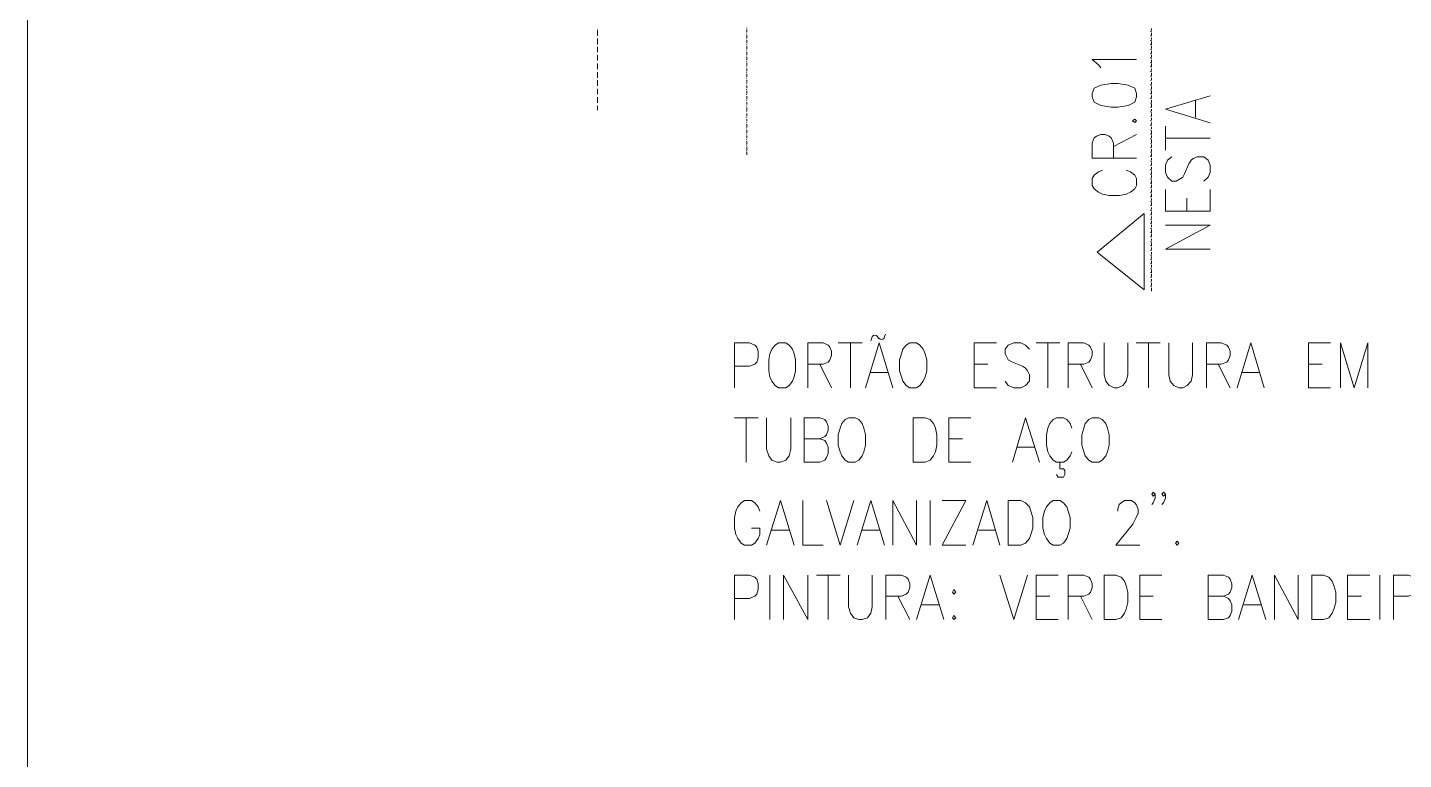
# Model space of a CAD drawing. Header units: millimetres. Extents: x 2928 to 3112, y 1220 to 1280.
# Drawn here: x 3049.21 to 3055.36, y 1259.77 to 1263.05 of the extents above; entities that cross this region are included whole.
import ezdxf

# ---------------------------------------------------------------- set-up
doc = ezdxf.new("R2010")
doc.units = ezdxf.units.MM

msp = doc.modelspace()

# ---------------------------------------------------------------- linework, layer by layer
at = {"color": 7, "linetype": 'Continuous', "lineweight": 20, "true_color": 0x000007}
for points in [[(3050.32489, 1258.80136), (3049.20514, 1258.80136), (3049.20514, 1278.52352), (3074.72122, 1278.52352), (3074.72122, 1258.80136), (3060.82607, 1258.80136)], [(3054.23327, 1263.03061), (3054.22996, 1263.03392), (3054.22996, 1263.03392)], [(3054.23327, 1263.01077), (3054.22996, 1263.01407), (3054.22996, 1263.01407)], [(3054.23327, 1263.0455), (3054.23327, 1263.03558), (3054.23327, 1263.03558)], [(3054.23327, 1263.02565), (3054.23327, 1263.01573), (3054.23327, 1263.01573)], [(3054.23327, 1263.00415), (3054.23327, 1262.99588), (3054.23327, 1262.99588)], [(3054.23327, 1262.98926), (3054.22996, 1262.99257), (3054.22996, 1262.99257)], [(3054.23327, 1262.97107), (3054.22996, 1262.97438), (3054.22996, 1262.97438)], [(3054.23327, 1262.94957), (3054.22996, 1262.95288), (3054.22996, 1262.95288)], [(3054.23327, 1262.98596), (3054.23327, 1262.97438), (3054.23327, 1262.97438)], [(3054.23327, 1262.96611), (3054.23327, 1262.95618), (3054.23327, 1262.95618)], [(3054.23327, 1262.94461), (3054.23327, 1262.93468), (3054.23327, 1262.93468)], [(3054.00667, 1262.86852), (3053.99675, 1262.88341), (3053.96863, 1262.90656), (3054.16711, 1262.90656)], [(3054.23327, 1262.92972), (3054.22996, 1262.93303), (3054.22996, 1262.93303)], [(3054.23327, 1262.91153), (3054.22996, 1262.91483), (3054.22996, 1262.91483)], [(3054.23327, 1262.89002), (3054.22996, 1262.89333), (3054.22996, 1262.89333)], [(3054.23327, 1262.87183), (3054.22996, 1262.87514), (3054.22996, 1262.87514)], [(3054.23327, 1262.92641), (3054.23327, 1262.91649), (3054.23327, 1262.91649)], [(3054.23327, 1262.90491), (3054.23327, 1262.89499), (3054.23327, 1262.89499)], [(3054.23327, 1262.88672), (3054.23327, 1262.87514), (3054.23327, 1262.87514)], [(3054.23327, 1262.85033), (3054.22996, 1262.85364), (3054.22996, 1262.85364)], [(3054.23327, 1262.83048), (3054.22996, 1262.83379), (3054.22996, 1262.83379)], [(3054.23327, 1262.81063), (3054.22996, 1262.81229), (3054.22996, 1262.81229)], [(3054.23327, 1262.86521), (3054.23327, 1262.85694), (3054.23327, 1262.85694)], [(3054.23327, 1262.84537), (3054.23327, 1262.83544), (3054.23327, 1262.83544)], [(3054.23327, 1262.82386), (3054.23327, 1262.81559), (3054.23327, 1262.81559)], [(3054.23327, 1262.79078), (3054.22996, 1262.79409), (3054.22996, 1262.79409)], [(3054.23327, 1262.76928), (3054.22996, 1262.77259), (3054.22996, 1262.77259)], [(3054.23327, 1262.75109), (3054.22996, 1262.7544), (3054.22996, 1262.7544)], [(3054.23327, 1262.80567), (3054.23327, 1262.79575), (3054.23327, 1262.79575)], [(3054.23327, 1262.78582), (3054.23327, 1262.7759), (3054.23327, 1262.7759)], [(3054.23327, 1262.76598), (3054.23327, 1262.7544), (3054.23327, 1262.7544)], [(3054.23327, 1262.73124), (3054.22996, 1262.73455), (3054.22996, 1262.73455)], [(3054.23327, 1262.70974), (3054.22996, 1262.71305), (3054.22996, 1262.71305)], [(3054.23327, 1262.69155), (3054.22996, 1262.69485), (3054.22996, 1262.69485)], [(3054.23327, 1262.74613), (3054.23327, 1262.7362), (3054.23327, 1262.7362)], [(3054.23327, 1262.72463), (3054.23327, 1262.7147), (3054.23327, 1262.7147)], [(3054.23327, 1262.70643), (3054.23327, 1262.69485), (3054.23327, 1262.69485)], [(3054.49625, 1262.62373), (3054.29612, 1262.68493), (3054.49625, 1262.74447)], [(3054.43009, 1262.64689), (3054.43009, 1262.72297), (3054.43009, 1262.72297)], [(3054.23327, 1262.67004), (3054.22996, 1262.67335), (3054.22996, 1262.67335)], [(3054.23327, 1262.65185), (3054.22996, 1262.6535), (3054.22996, 1262.6535)], [(3054.23327, 1262.63035), (3054.22996, 1262.63366), (3054.22996, 1262.63366)], [(3054.23327, 1262.68493), (3054.23327, 1262.67666), (3054.23327, 1262.67666)], [(3054.23327, 1262.66508), (3054.23327, 1262.65516), (3054.23327, 1262.65516)], [(3054.23327, 1262.64523), (3054.23327, 1262.63696), (3054.23327, 1262.63696)], [(3054.23327, 1262.62539), (3054.23327, 1262.61546), (3054.23327, 1262.61546)], [(3054.16711, 1262.46495), (3053.96863, 1262.46495), (3053.96863, 1262.53276), (3053.9769, 1262.55592), (3053.98848, 1262.56419), (3054.00667, 1262.5708), (3054.02652, 1262.5708), (3054.04471, 1262.56419), (3054.05298, 1262.55592), (3054.06456, 1262.53276), (3054.06456, 1262.46495)], [(3054.06456, 1262.51788), (3054.16711, 1262.5708), (3054.16711, 1262.5708)], [(3054.23327, 1262.6105), (3054.22996, 1262.61381), (3054.22996, 1262.61381)], [(3054.23327, 1262.589), (3054.22996, 1262.59231), (3054.22996, 1262.59231)], [(3054.23327, 1262.5708), (3054.22996, 1262.57411), (3054.22996, 1262.57411)], [(3054.23327, 1262.60388), (3054.23327, 1262.59561), (3054.23327, 1262.59561)], [(3054.23327, 1262.58569), (3054.23327, 1262.57411), (3054.23327, 1262.57411)], [(3054.23327, 1262.56584), (3054.23327, 1262.55592), (3054.23327, 1262.55592)], [(3054.29612, 1262.50134), (3054.29612, 1262.60885), (3054.29612, 1262.60885)], [(3054.23327, 1262.5493), (3054.22996, 1262.55261), (3054.22996, 1262.55261)], [(3054.23327, 1262.53111), (3054.22996, 1262.53276), (3054.22996, 1262.53276)], [(3054.23327, 1262.51126), (3054.22996, 1262.51457), (3054.22996, 1262.51457)], [(3054.23327, 1262.54599), (3054.23327, 1262.53442), (3054.23327, 1262.53442)], [(3054.23327, 1262.52615), (3054.23327, 1262.51622), (3054.23327, 1262.51622)], [(3054.23327, 1262.50464), (3054.23327, 1262.49472), (3054.23327, 1262.49472)], [(3054.29612, 1262.55426), (3054.49625, 1262.55426), (3054.49625, 1262.55426)], [(3054.23327, 1262.48976), (3054.22996, 1262.49307), (3054.22996, 1262.49307)], [(3054.23327, 1262.47157), (3054.22996, 1262.47487), (3054.22996, 1262.47487)], [(3054.23327, 1262.45006), (3054.22996, 1262.45337), (3054.22996, 1262.45337)], [(3054.23327, 1262.48645), (3054.23327, 1262.47487), (3054.23327, 1262.47487)], [(3054.23327, 1262.46495), (3054.23327, 1262.45668), (3054.23327, 1262.45668)], [(3054.23327, 1262.4451), (3054.23327, 1262.43518), (3054.23327, 1262.43518)], [(3054.32424, 1262.47157), (3054.30604, 1262.45668), (3054.29612, 1262.43352), (3054.29612, 1262.40044), (3054.30604, 1262.3806), (3054.32424, 1262.3624), (3054.34409, 1262.3624), (3054.36228, 1262.37233), (3054.37386, 1262.3806), (3054.38213, 1262.39548), (3054.40032, 1262.44014), (3054.4119, 1262.45668), (3054.42017, 1262.4633), (3054.43836, 1262.47157), (3054.46813, 1262.47157), (3054.48798, 1262.45668), (3054.49625, 1262.43352), (3054.49625, 1262.40044), (3054.48798, 1262.3806), (3054.46813, 1262.3624)], [(3054.01494, 1262.41202), (3053.99675, 1262.40375), (3053.9769, 1262.38887), (3053.96863, 1262.37398), (3053.96863, 1262.34255), (3053.9769, 1262.32767), (3053.99675, 1262.31278), (3054.01494, 1262.30451), (3054.04471, 1262.2979), (3054.09103, 1262.2979), (3054.1208, 1262.30451), (3054.14065, 1262.31278), (3054.15884, 1262.32767), (3054.16711, 1262.34255), (3054.16711, 1262.37398), (3054.15884, 1262.38887), (3054.14065, 1262.40375), (3054.1208, 1262.41202)], [(3054.23327, 1262.43022), (3054.22996, 1262.43352), (3054.22996, 1262.43352)], [(3054.23327, 1262.41037), (3054.22996, 1262.41368), (3054.22996, 1262.41368)], [(3054.23327, 1262.39052), (3054.22996, 1262.39383), (3054.22996, 1262.39383)], [(3054.23327, 1262.42525), (3054.23327, 1262.41533), (3054.23327, 1262.41533)], [(3054.23327, 1262.40541), (3054.23327, 1262.39548), (3054.23327, 1262.39548)], [(3054.23327, 1262.38721), (3054.23327, 1262.37563), (3054.23327, 1262.37563)], [(3054.23327, 1262.36902), (3054.22996, 1262.37233), (3054.22996, 1262.37233)], [(3054.23327, 1262.35082), (3054.22996, 1262.35413), (3054.22996, 1262.35413)], [(3054.23327, 1262.33098), (3054.22996, 1262.33428), (3054.22996, 1262.33428)], [(3054.23327, 1262.36571), (3054.23327, 1262.35413), (3054.23327, 1262.35413)], [(3054.23327, 1262.34586), (3054.23327, 1262.33594), (3054.23327, 1262.33594)], [(3054.23327, 1262.32436), (3054.23327, 1262.31444), (3054.23327, 1262.31444)], [(3054.49625, 1262.22843), (3054.29612, 1262.22843), (3054.29612, 1262.32436)], [(3054.49625, 1262.22843), (3054.49625, 1262.32436), (3054.49625, 1262.32436)], [(3054.23327, 1262.30947), (3054.22996, 1262.31278), (3054.22996, 1262.31278)], [(3054.23327, 1262.29128), (3054.22996, 1262.29459), (3054.22996, 1262.29459)], [(3054.23327, 1262.26978), (3054.22996, 1262.27309), (3054.22996, 1262.27309)], [(3054.23327, 1262.30617), (3054.23327, 1262.29459), (3054.23327, 1262.29459)], [(3054.23327, 1262.28466), (3054.23327, 1262.27639), (3054.23327, 1262.27639)], [(3054.23327, 1262.26647), (3054.23327, 1262.25489), (3054.23327, 1262.25489)], [(3054.39205, 1262.22843), (3054.39205, 1262.28632), (3054.39205, 1262.28632)], [(3054.23327, 1262.25158), (3054.22996, 1262.25489), (3054.22996, 1262.25489)], [(3054.23327, 1262.23008), (3054.22996, 1262.23339), (3054.22996, 1262.23339)], [(3054.23327, 1262.21023), (3054.22996, 1262.21354), (3054.22996, 1262.21354)], [(3054.23327, 1262.24497), (3054.23327, 1262.2367), (3054.23327, 1262.2367)], [(3054.23327, 1262.22512), (3054.23327, 1262.2152), (3054.23327, 1262.2152)], [(3054.23327, 1262.20362), (3054.23327, 1262.19535), (3054.23327, 1262.19535)], [(3054.23327, 1262.18873), (3054.22996, 1262.19204), (3054.22996, 1262.19204)], [(3054.23327, 1262.17054), (3054.22996, 1262.17385), (3054.22996, 1262.17385)], [(3054.23327, 1262.14904), (3054.22996, 1262.15235), (3054.22996, 1262.15235)], [(3054.23327, 1262.13084), (3054.22996, 1262.13415), (3054.22996, 1262.13415)], [(3054.23327, 1262.18543), (3054.23327, 1262.1755), (3054.23327, 1262.1755)], [(3054.23327, 1262.16558), (3054.23327, 1262.15565), (3054.23327, 1262.15565)], [(3054.23327, 1262.14573), (3054.23327, 1262.13415), (3054.23327, 1262.13415)], [(3054.49625, 1262.05807), (3054.29612, 1262.05807), (3054.49625, 1262.16558), (3054.29612, 1262.16558)], [(3054.23327, 1262.111), (3054.22996, 1262.1143), (3054.22996, 1262.1143)], [(3054.23327, 1262.08949), (3054.22996, 1262.0928), (3054.22996, 1262.0928)], [(3054.23327, 1262.0713), (3054.22996, 1262.07461), (3054.22996, 1262.07461)], [(3054.23327, 1262.12588), (3054.23327, 1262.11596), (3054.23327, 1262.11596)], [(3054.23327, 1262.10438), (3054.23327, 1262.09611), (3054.23327, 1262.09611)], [(3054.23327, 1262.08619), (3054.23327, 1262.07461), (3054.23327, 1262.07461)], [(3054.23327, 1262.0498), (3054.22996, 1262.05311), (3054.22996, 1262.05311)], [(3054.23327, 1262.02995), (3054.22996, 1262.03326), (3054.22996, 1262.03326)], [(3054.23327, 1262.0101), (3054.22996, 1262.01341), (3054.22996, 1262.01341)], [(3054.23327, 1262.06468), (3054.23327, 1262.05641), (3054.23327, 1262.05641)], [(3054.23327, 1262.04484), (3054.23327, 1262.03491), (3054.23327, 1262.03491)], [(3054.23327, 1262.02499), (3054.23327, 1262.01672), (3054.23327, 1262.01672)], [(3054.23327, 1261.99025), (3054.22996, 1261.99356), (3054.22996, 1261.99356)], [(3054.23327, 1261.96875), (3054.22996, 1261.97206), (3054.22996, 1261.97206)], [(3054.23327, 1261.95056), (3054.22996, 1261.95387), (3054.22996, 1261.95387)], [(3054.23327, 1262.00514), (3054.23327, 1261.99522), (3054.23327, 1261.99522)], [(3054.23327, 1261.98695), (3054.23327, 1261.97537), (3054.23327, 1261.97537)], [(3054.23327, 1261.96544), (3054.23327, 1261.95387), (3054.23327, 1261.95387)], [(3054.23327, 1261.93071), (3054.22996, 1261.93402), (3054.22996, 1261.93402)], [(3054.23327, 1261.91086), (3054.22996, 1261.91252), (3054.22996, 1261.91252)], [(3054.23327, 1261.89102), (3054.22996, 1261.89432), (3054.22996, 1261.89432)], [(3054.23327, 1261.9456), (3054.23327, 1261.93567), (3054.23327, 1261.93567)], [(3054.23327, 1261.92409), (3054.23327, 1261.91417), (3054.23327, 1261.91417)], [(3054.23327, 1261.9059), (3054.23327, 1261.89598), (3054.23327, 1261.89598)], [(3054.23327, 1261.8844), (3054.23327, 1261.86951), (3054.23327, 1261.86951)], [(3052.97789, 1261.64788), (3052.98451, 1261.66607), (3052.98451, 1261.66607)], [(3053.00766, 1261.66607), (3053.01428, 1261.6578), (3053.01428, 1261.6578)], [(3053.03578, 1261.6578), (3053.04405, 1261.67765), (3053.04405, 1261.67765)], [(3052.36757, 1261.43782), (3052.36757, 1261.63961), (3052.43538, 1261.63961), (3052.45854, 1261.62803), (3052.46846, 1261.61976), (3052.47342, 1261.60157), (3052.47342, 1261.5718), (3052.46846, 1261.55195), (3052.45854, 1261.54368), (3052.43538, 1261.53375), (3052.36757, 1261.53375)], [(3052.69671, 1261.43782), (3052.69671, 1261.63961), (3052.76453, 1261.63961), (3052.78768, 1261.62803), (3052.7943, 1261.61976), (3052.80257, 1261.60157), (3052.80257, 1261.58172), (3052.7943, 1261.56353), (3052.78768, 1261.55195), (3052.76453, 1261.54368), (3052.69671, 1261.54368)], [(3052.83234, 1261.63961), (3052.93985, 1261.63961), (3052.93985, 1261.63961)], [(3052.88692, 1261.63961), (3052.88692, 1261.43782), (3052.88692, 1261.43782)], [(3052.95474, 1261.43782), (3053.01593, 1261.63961), (3053.07713, 1261.43782)], [(3053.44101, 1261.43782), (3053.44101, 1261.63961), (3053.54025, 1261.63961)], [(3053.68745, 1261.60984), (3053.67091, 1261.62803), (3053.64941, 1261.63961), (3053.61798, 1261.63961), (3053.59318, 1261.62803), (3053.57994, 1261.60984), (3053.57994, 1261.58999), (3053.58821, 1261.5718), (3053.59318, 1261.56353), (3053.61137, 1261.55195), (3053.65603, 1261.53375), (3053.67091, 1261.52548), (3053.67918, 1261.51391), (3053.68745, 1261.49571), (3053.68745, 1261.46759), (3053.67091, 1261.44775), (3053.64941, 1261.43782), (3053.61798, 1261.43782), (3053.59318, 1261.44775), (3053.57994, 1261.46759)], [(3053.71722, 1261.63961), (3053.82308, 1261.63961), (3053.82308, 1261.63961)], [(3053.77015, 1261.63961), (3053.77015, 1261.43782), (3053.77015, 1261.43782)], [(3053.86112, 1261.43782), (3053.86112, 1261.63961), (3053.93059, 1261.63961), (3053.95374, 1261.62803), (3053.96036, 1261.61976), (3053.96863, 1261.60157), (3053.96863, 1261.58172), (3053.96036, 1261.56353), (3053.95374, 1261.55195), (3053.93059, 1261.54368), (3053.86112, 1261.54368)], [(3054.02156, 1261.63961), (3054.02156, 1261.49571), (3054.02983, 1261.46759), (3054.04471, 1261.44775), (3054.06787, 1261.43782), (3054.08276, 1261.43782), (3054.10591, 1261.44775), (3054.1208, 1261.46759), (3054.12741, 1261.49571), (3054.12741, 1261.63961)], [(3054.16546, 1261.63961), (3054.27296, 1261.63961), (3054.27296, 1261.63961)], [(3054.22004, 1261.63961), (3054.22004, 1261.43782), (3054.22004, 1261.43782)], [(3054.31101, 1261.63961), (3054.31101, 1261.49571), (3054.31762, 1261.46759), (3054.33416, 1261.44775), (3054.35566, 1261.43782), (3054.37386, 1261.43782), (3054.39371, 1261.44775), (3054.4119, 1261.46759), (3054.41686, 1261.49571), (3054.41686, 1261.63961)], [(3054.47971, 1261.43782), (3054.47971, 1261.63961), (3054.54587, 1261.63961), (3054.57068, 1261.62803), (3054.57895, 1261.61976), (3054.58557, 1261.60157), (3054.58557, 1261.58172), (3054.57895, 1261.56353), (3054.57068, 1261.55195), (3054.54587, 1261.54368), (3054.47971, 1261.54368)], [(3054.61699, 1261.43782), (3054.67819, 1261.63961), (3054.73774, 1261.43782)], [(3054.93621, 1261.43782), (3054.93621, 1261.63961), (3055.03545, 1261.63961)], [(3055.08011, 1261.43782), (3055.08011, 1261.63961), (3055.14131, 1261.43782), (3055.20251, 1261.63961), (3055.20251, 1261.43782)], [(3052.74964, 1261.54368), (3052.80257, 1261.43782), (3052.80257, 1261.43782)], [(3053.44101, 1261.54368), (3053.50221, 1261.54368), (3053.50221, 1261.54368)], [(3053.9157, 1261.54368), (3053.96863, 1261.43782), (3053.96863, 1261.43782)], [(3054.53264, 1261.54368), (3054.58557, 1261.43782), (3054.58557, 1261.43782)], [(3054.93621, 1261.54368), (3054.99741, 1261.54368), (3054.99741, 1261.54368)], [(3052.97789, 1261.50564), (3053.05397, 1261.50564), (3053.05397, 1261.50564)], [(3054.64015, 1261.50564), (3054.71623, 1261.50564), (3054.71623, 1261.50564)], [(3053.44101, 1261.43782), (3053.54025, 1261.43782), (3053.54025, 1261.43782)], [(3054.93621, 1261.43782), (3055.03545, 1261.43782), (3055.03545, 1261.43782)], [(3052.36757, 1261.30385), (3052.47342, 1261.30385), (3052.47342, 1261.30385)], [(3052.4205, 1261.30385), (3052.4205, 1261.10537), (3052.4205, 1261.10537)], [(3052.51147, 1261.30385), (3052.51147, 1261.16326), (3052.52139, 1261.13349), (3052.53462, 1261.11364), (3052.55943, 1261.10537), (3052.57432, 1261.10537), (3052.59747, 1261.11364), (3052.61236, 1261.13349), (3052.62063, 1261.16326), (3052.62063, 1261.30385)], [(3052.74964, 1261.20957), (3052.7728, 1261.2013), (3052.77941, 1261.18972), (3052.78768, 1261.17153), (3052.78768, 1261.14341), (3052.77941, 1261.12522), (3052.7728, 1261.11364), (3052.74964, 1261.10537), (3052.68017, 1261.10537), (3052.68017, 1261.30385), (3052.74964, 1261.30385), (3052.7728, 1261.29558), (3052.77941, 1261.28566), (3052.78768, 1261.26581), (3052.78768, 1261.24761), (3052.77941, 1261.22777), (3052.7728, 1261.2195), (3052.74964, 1261.20957), (3052.68017, 1261.20957)], [(3053.32688, 1261.10537), (3053.32688, 1261.30385), (3053.42612, 1261.30385)], [(3053.61137, 1261.10537), (3053.67091, 1261.30385), (3053.73211, 1261.10537)], [(3053.87766, 1261.25754), (3053.86939, 1261.27739), (3053.85451, 1261.29558), (3053.83962, 1261.30385), (3053.80819, 1261.30385), (3053.79331, 1261.29558), (3053.77842, 1261.27739), (3053.77015, 1261.25754), (3053.76354, 1261.22777), (3053.76354, 1261.18145), (3053.77015, 1261.15168), (3053.77842, 1261.13349), (3053.79331, 1261.11364), (3053.80819, 1261.10537), (3053.83962, 1261.10537), (3053.85451, 1261.11364), (3053.86939, 1261.13349), (3053.87766, 1261.15168)], [(3053.32688, 1261.20957), (3053.38808, 1261.20957), (3053.38808, 1261.20957)], [(3053.63287, 1261.17153), (3053.70895, 1261.17153), (3053.70895, 1261.17153)], [(3053.32688, 1261.10537), (3053.42612, 1261.10537), (3053.42612, 1261.10537)], [(3053.80819, 1261.04914), (3053.81646, 1261.03756), (3053.83962, 1261.03756), (3053.84624, 1261.04914), (3053.84624, 1261.06733), (3053.83962, 1261.0756), (3053.82308, 1261.0756), (3053.82308, 1261.10537)], [(3054.24981, 1260.96147), (3054.24154, 1260.9532), (3054.23492, 1260.96147), (3054.24154, 1260.9714), (3054.24981, 1260.96147), (3054.24981, 1260.94328), (3054.24154, 1260.92343), (3054.23492, 1260.91516)], [(3054.29612, 1260.96147), (3054.28785, 1260.9532), (3054.27958, 1260.96147), (3054.28785, 1260.9714), (3054.29612, 1260.96147), (3054.29612, 1260.94328), (3054.28785, 1260.92343), (3054.27958, 1260.91516)], [(3052.48169, 1260.88539), (3052.47342, 1260.90524), (3052.45854, 1260.92343), (3052.44365, 1260.93336), (3052.41223, 1260.93336), (3052.39734, 1260.92343), (3052.38246, 1260.90524), (3052.37419, 1260.88539), (3052.36757, 1260.85727), (3052.36757, 1260.80931), (3052.37419, 1260.78119), (3052.38246, 1260.763), (3052.39734, 1260.74315), (3052.41223, 1260.73322), (3052.44365, 1260.73322), (3052.45854, 1260.74315), (3052.47342, 1260.763), (3052.48169, 1260.78119), (3052.48169, 1260.80931), (3052.44365, 1260.80931)], [(3052.51147, 1260.73322), (3052.57432, 1260.93336), (3052.63552, 1260.73322)], [(3052.67356, 1260.93336), (3052.67356, 1260.73322), (3052.76453, 1260.73322)], [(3052.77941, 1260.93336), (3052.84061, 1260.73322), (3052.90181, 1260.93336)], [(3052.91669, 1260.73322), (3052.97789, 1260.93336), (3053.03909, 1260.73322)], [(3053.07713, 1260.73322), (3053.07713, 1260.93336), (3053.18299, 1260.73322), (3053.18299, 1260.93336)], [(3053.24418, 1260.93336), (3053.24418, 1260.73322), (3053.24418, 1260.73322)], [(3053.40297, 1260.73322), (3053.29711, 1260.73322), (3053.40297, 1260.93336), (3053.29711, 1260.93336)], [(3053.43439, 1260.73322), (3053.49724, 1260.93336), (3053.55513, 1260.73322)], [(3054.08276, 1260.88539), (3054.08276, 1260.89531), (3054.08937, 1260.91516), (3054.09764, 1260.92343), (3054.11253, 1260.93336), (3054.14395, 1260.93336), (3054.15884, 1260.92343), (3054.16546, 1260.91516), (3054.17372, 1260.89531), (3054.17372, 1260.87712), (3054.16546, 1260.85727), (3054.15057, 1260.8275), (3054.07449, 1260.73322), (3054.18199, 1260.73322)], [(3052.53462, 1260.80104), (3052.61236, 1260.80104), (3052.61236, 1260.80104)], [(3052.93985, 1260.80104), (3053.01593, 1260.80104), (3053.01593, 1260.80104)], [(3053.4592, 1260.80104), (3053.53529, 1260.80104), (3053.53529, 1260.80104)], [(3052.36757, 1260.40077), (3052.36757, 1260.59925), (3052.43538, 1260.59925), (3052.45854, 1260.59098), (3052.46846, 1260.58106), (3052.47342, 1260.56121), (3052.47342, 1260.53474), (3052.46846, 1260.5149), (3052.45854, 1260.50497), (3052.43538, 1260.49505), (3052.36757, 1260.49505)], [(3052.52635, 1260.59925), (3052.52635, 1260.40077), (3052.52635, 1260.40077)], [(3052.58755, 1260.40077), (3052.58755, 1260.59925), (3052.69671, 1260.40077), (3052.69671, 1260.59925)], [(3052.73476, 1260.59925), (3052.84061, 1260.59925), (3052.84061, 1260.59925)], [(3052.78768, 1260.59925), (3052.78768, 1260.40077), (3052.78768, 1260.40077)], [(3052.87865, 1260.59925), (3052.87865, 1260.45701), (3052.88692, 1260.42889), (3052.90181, 1260.40904), (3052.92496, 1260.40077), (3052.93985, 1260.40077), (3052.96301, 1260.40904), (3052.97789, 1260.42889), (3052.98451, 1260.45701), (3052.98451, 1260.59925)], [(3053.0457, 1260.40077), (3053.0457, 1260.59925), (3053.11517, 1260.59925), (3053.13667, 1260.59098), (3053.14494, 1260.58106), (3053.15321, 1260.56121), (3053.15321, 1260.54301), (3053.14494, 1260.52317), (3053.13667, 1260.5149), (3053.11517, 1260.50497), (3053.0457, 1260.50497)], [(3053.18299, 1260.40077), (3053.24418, 1260.59925), (3053.30538, 1260.40077)], [(3053.55513, 1260.59925), (3053.61798, 1260.40077), (3053.67918, 1260.59925)], [(3053.71722, 1260.40077), (3053.71722, 1260.59925), (3053.81646, 1260.59925)], [(3053.86112, 1260.40077), (3053.86112, 1260.59925), (3053.93059, 1260.59925), (3053.95374, 1260.59098), (3053.96036, 1260.58106), (3053.96863, 1260.56121), (3053.96863, 1260.54301), (3053.96036, 1260.52317), (3053.95374, 1260.5149), (3053.93059, 1260.50497), (3053.86112, 1260.50497)], [(3054.18199, 1260.40077), (3054.18199, 1260.59925), (3054.27958, 1260.59925)], [(3054.5558, 1260.50497), (3054.57895, 1260.49505), (3054.58557, 1260.48513), (3054.59384, 1260.46693), (3054.59384, 1260.43881), (3054.58557, 1260.41897), (3054.57895, 1260.40904), (3054.5558, 1260.40077), (3054.48798, 1260.40077), (3054.48798, 1260.59925), (3054.5558, 1260.59925), (3054.57895, 1260.59098), (3054.58557, 1260.58106), (3054.59384, 1260.56121), (3054.59384, 1260.54301), (3054.58557, 1260.52317), (3054.57895, 1260.5149), (3054.5558, 1260.50497), (3054.48798, 1260.50497)], [(3054.62361, 1260.40077), (3054.68481, 1260.59925), (3054.746, 1260.40077)], [(3054.78405, 1260.40077), (3054.78405, 1260.59925), (3054.8899, 1260.40077), (3054.8899, 1260.59925)], [(3055.11154, 1260.40077), (3055.11154, 1260.59925), (3055.21078, 1260.59925)], [(3055.25543, 1260.59925), (3055.25543, 1260.40077), (3055.25543, 1260.40077)], [(3055.31663, 1260.40077), (3055.31663, 1260.59925), (3055.38444, 1260.59925), (3055.4076, 1260.59098), (3055.41752, 1260.58106), (3055.42249, 1260.56121), (3055.42249, 1260.54301), (3055.41752, 1260.52317), (3055.4076, 1260.5149), (3055.38444, 1260.50497), (3055.31663, 1260.50497)], [(3053.09863, 1260.50497), (3053.15321, 1260.40077), (3053.15321, 1260.40077)], [(3053.71722, 1260.50497), (3053.77842, 1260.50497), (3053.77842, 1260.50497)], [(3053.9157, 1260.50497), (3053.96863, 1260.40077), (3053.96863, 1260.40077)], [(3054.18199, 1260.50497), (3054.24154, 1260.50497), (3054.24154, 1260.50497)], [(3055.11154, 1260.50497), (3055.17273, 1260.50497), (3055.17273, 1260.50497)], [(3053.20614, 1260.46693), (3053.28223, 1260.46693), (3053.28223, 1260.46693)], [(3054.64677, 1260.46693), (3054.72285, 1260.46693), (3054.72285, 1260.46693)], [(3053.71722, 1260.40077), (3053.81646, 1260.40077), (3053.81646, 1260.40077)], [(3054.18199, 1260.40077), (3054.27958, 1260.40077), (3054.27958, 1260.40077)], [(3055.11154, 1260.40077), (3055.21078, 1260.40077), (3055.21078, 1260.40077)]]:
    msp.add_lwpolyline(points, dxfattribs=at)
at = {"color": 252, "linetype": 'Continuous', "lineweight": 13, "true_color": 0x989898}
for points in [[(3051.75559, 1263.03888), (3051.75559, 1263.01242), (3051.75559, 1263.01242)], [(3051.75559, 1263.00084), (3051.75559, 1262.97438), (3051.75559, 1262.97438)], [(3052.42381, 1263.04715), (3052.42215, 1263.04881), (3052.42215, 1263.04881)], [(3052.42381, 1263.024), (3052.42215, 1263.02565), (3052.42215, 1263.02565)], [(3052.42381, 1262.99753), (3052.42215, 1263.00084), (3052.42215, 1263.00084)], [(3052.42381, 1263.03061), (3052.42381, 1263.04054), (3052.42381, 1263.04054)], [(3052.42381, 1263.00415), (3052.42381, 1263.01738), (3052.42381, 1263.01738)], [(3051.75559, 1262.9628), (3051.75559, 1262.93964), (3051.75559, 1262.93964)], [(3052.42381, 1262.97272), (3052.42215, 1262.97438), (3052.42215, 1262.97438)], [(3052.42381, 1262.94791), (3052.42215, 1262.94957), (3052.42215, 1262.94957)], [(3052.42381, 1262.97934), (3052.42381, 1262.99257), (3052.42381, 1262.99257)], [(3052.42381, 1262.95453), (3052.42381, 1262.96611), (3052.42381, 1262.96611)], [(3052.42381, 1262.92807), (3052.42381, 1262.9413), (3052.42381, 1262.9413)], [(3051.75559, 1262.92641), (3051.75559, 1262.9016), (3051.75559, 1262.9016)], [(3051.75559, 1262.88837), (3051.75559, 1262.86356), (3051.75559, 1262.86356)], [(3052.42381, 1262.92145), (3052.42215, 1262.9231), (3052.42215, 1262.9231)], [(3052.42381, 1262.89664), (3052.42215, 1262.89829), (3052.42215, 1262.89829)], [(3052.42381, 1262.87348), (3052.42215, 1262.87514), (3052.42215, 1262.87514)], [(3052.42381, 1262.90326), (3052.42381, 1262.91649), (3052.42381, 1262.91649)], [(3052.42381, 1262.8801), (3052.42381, 1262.89168), (3052.42381, 1262.89168)], [(3051.75559, 1262.85033), (3051.75559, 1262.82386), (3051.75559, 1262.82386)], [(3051.75559, 1262.81394), (3051.75559, 1262.78913), (3051.75559, 1262.78913)], [(3052.42381, 1262.84867), (3052.42215, 1262.85033), (3052.42215, 1262.85033)], [(3052.42381, 1262.82221), (3052.42215, 1262.82386), (3052.42215, 1262.82386)], [(3052.42381, 1262.85364), (3052.42381, 1262.86687), (3052.42381, 1262.86687)], [(3052.42381, 1262.82883), (3052.42381, 1262.84206), (3052.42381, 1262.84206)], [(3052.42381, 1262.80402), (3052.42381, 1262.81559), (3052.42381, 1262.81559)], [(3051.75559, 1262.7759), (3051.75559, 1262.75109), (3051.75559, 1262.75109)], [(3052.42381, 1262.7974), (3052.42215, 1262.79905), (3052.42215, 1262.79905)], [(3052.42381, 1262.77094), (3052.42215, 1262.77425), (3052.42215, 1262.77425)], [(3052.42381, 1262.74778), (3052.42215, 1262.75109), (3052.42215, 1262.75109)], [(3052.42381, 1262.77755), (3052.42381, 1262.79078), (3052.42381, 1262.79078)], [(3052.42381, 1262.7544), (3052.42381, 1262.76598), (3052.42381, 1262.76598)], [(3051.75559, 1262.73786), (3051.75559, 1262.71305), (3051.75559, 1262.71305)], [(3051.75559, 1262.69982), (3051.75559, 1262.67997), (3051.75559, 1262.67997)], [(3052.42381, 1262.72297), (3052.42215, 1262.72463), (3052.42215, 1262.72463)], [(3052.42381, 1262.69816), (3052.42215, 1262.69982), (3052.42215, 1262.69982)], [(3052.42381, 1262.72959), (3052.42381, 1262.74282), (3052.42381, 1262.74282)], [(3052.42381, 1262.70478), (3052.42381, 1262.71636), (3052.42381, 1262.71636)], [(3052.42381, 1262.67831), (3052.42381, 1262.69155), (3052.42381, 1262.69155)], [(3052.42381, 1262.6717), (3052.42215, 1262.67335), (3052.42215, 1262.67335)], [(3052.42381, 1262.64689), (3052.42215, 1262.64854), (3052.42215, 1262.64854)], [(3052.42381, 1262.62373), (3052.42215, 1262.62539), (3052.42215, 1262.62539)], [(3052.42381, 1262.6535), (3052.42381, 1262.66508), (3052.42381, 1262.66508)], [(3052.42381, 1262.63035), (3052.42381, 1262.64027), (3052.42381, 1262.64027)], [(3052.42381, 1262.59892), (3052.42215, 1262.60058), (3052.42215, 1262.60058)], [(3052.42381, 1262.57246), (3052.42215, 1262.57411), (3052.42215, 1262.57411)], [(3052.42381, 1262.60388), (3052.42381, 1262.61712), (3052.42381, 1262.61712)], [(3052.42381, 1262.57907), (3052.42381, 1262.59231), (3052.42381, 1262.59231)], [(3052.42381, 1262.55426), (3052.42381, 1262.56584), (3052.42381, 1262.56584)], [(3052.42381, 1262.54765), (3052.42215, 1262.5493), (3052.42215, 1262.5493)], [(3052.42381, 1262.52118), (3052.42215, 1262.52449), (3052.42215, 1262.52449)], [(3052.42381, 1262.5278), (3052.42381, 1262.54103), (3052.42381, 1262.54103)], [(3052.42381, 1262.50299), (3052.42381, 1262.51622), (3052.42381, 1262.51622)], [(3052.42381, 1262.49803), (3052.42215, 1262.49968), (3052.42215, 1262.49968)], [(3052.42381, 1262.47984), (3052.42381, 1262.49307), (3052.42381, 1262.49307)]]:
    msp.add_lwpolyline(points, dxfattribs=at)
at = {"color": 7, "linetype": 'Continuous', "lineweight": 20, "true_color": 0x000007}
for points in [[(3053.96863, 1262.73951), (3053.9769, 1262.71636), (3054.00667, 1262.70147), (3054.05298, 1262.6932), (3054.08276, 1262.6932), (3054.12907, 1262.70147), (3054.15884, 1262.71636), (3054.16711, 1262.73951), (3054.16711, 1262.7544), (3054.15884, 1262.77755), (3054.12907, 1262.79244), (3054.08276, 1262.79905), (3054.05298, 1262.79905), (3054.00667, 1262.79244), (3053.9769, 1262.77755), (3053.96863, 1262.7544)], [(3054.14892, 1262.632), (3054.15884, 1262.62539), (3054.16711, 1262.632), (3054.15884, 1262.64027)], [(3052.56439, 1261.63961), (3052.54951, 1261.62803), (3052.53462, 1261.60984), (3052.52635, 1261.58999), (3052.52139, 1261.56353), (3052.52139, 1261.51391), (3052.52635, 1261.48744), (3052.53462, 1261.46759), (3052.54951, 1261.44775), (3052.56439, 1261.43782), (3052.59747, 1261.43782), (3052.61236, 1261.44775), (3052.62725, 1261.46759), (3052.63552, 1261.48744), (3052.64048, 1261.51391), (3052.64048, 1261.56353), (3052.63552, 1261.58999), (3052.62725, 1261.60984), (3052.61236, 1261.62803), (3052.59747, 1261.63961)], [(3053.15321, 1261.63961), (3053.13667, 1261.62803), (3053.12179, 1261.60984), (3053.11517, 1261.58999), (3053.1069, 1261.56353), (3053.1069, 1261.51391), (3053.11517, 1261.48744), (3053.12179, 1261.46759), (3053.13667, 1261.44775), (3053.15321, 1261.43782), (3053.18299, 1261.43782), (3053.19787, 1261.44775), (3053.21276, 1261.46759), (3053.22103, 1261.48744), (3053.2293, 1261.51391), (3053.2293, 1261.56353), (3053.22103, 1261.58999), (3053.21276, 1261.60984), (3053.19787, 1261.62803), (3053.18299, 1261.63961)], [(3052.87865, 1261.30385), (3052.86377, 1261.29558), (3052.84888, 1261.27739), (3052.84061, 1261.25754), (3052.83234, 1261.22777), (3052.83234, 1261.18145), (3052.84061, 1261.15168), (3052.84888, 1261.13349), (3052.86377, 1261.11364), (3052.87865, 1261.10537), (3052.90842, 1261.10537), (3052.92496, 1261.11364), (3052.93985, 1261.13349), (3052.94647, 1261.15168), (3052.95474, 1261.18145), (3052.95474, 1261.22777), (3052.94647, 1261.25754), (3052.93985, 1261.27739), (3052.92496, 1261.29558), (3052.90842, 1261.30385)], [(3053.1681, 1261.10537), (3053.1681, 1261.30385), (3053.22103, 1261.30385), (3053.24418, 1261.29558), (3053.25907, 1261.27739), (3053.26734, 1261.25754), (3053.27396, 1261.22777), (3053.27396, 1261.18145), (3053.26734, 1261.15168), (3053.25907, 1261.13349), (3053.24418, 1261.11364), (3053.22103, 1261.10537)], [(3053.96863, 1261.30385), (3053.95374, 1261.29558), (3053.9372, 1261.27739), (3053.93059, 1261.25754), (3053.92232, 1261.22777), (3053.92232, 1261.18145), (3053.93059, 1261.15168), (3053.9372, 1261.13349), (3053.95374, 1261.11364), (3053.96863, 1261.10537), (3053.9984, 1261.10537), (3054.01329, 1261.11364), (3054.02983, 1261.13349), (3054.03644, 1261.15168), (3054.04471, 1261.18145), (3054.04471, 1261.22777), (3054.03644, 1261.25754), (3054.02983, 1261.27739), (3054.01329, 1261.29558), (3053.9984, 1261.30385)], [(3053.59318, 1260.73322), (3053.59318, 1260.93336), (3053.64941, 1260.93336), (3053.67091, 1260.92343), (3053.68745, 1260.90524), (3053.69407, 1260.88539), (3053.70234, 1260.85727), (3053.70234, 1260.80931), (3053.69407, 1260.78119), (3053.68745, 1260.763), (3053.67091, 1260.74315), (3053.64941, 1260.73322)], [(3053.79331, 1260.93336), (3053.77842, 1260.92343), (3053.76354, 1260.90524), (3053.75527, 1260.88539), (3053.747, 1260.85727), (3053.747, 1260.80931), (3053.75527, 1260.78119), (3053.76354, 1260.763), (3053.77842, 1260.74315), (3053.79331, 1260.73322), (3053.82308, 1260.73322), (3053.83962, 1260.74315), (3053.85451, 1260.763), (3053.86112, 1260.78119), (3053.86939, 1260.80931), (3053.86939, 1260.85727), (3053.86112, 1260.88539), (3053.85451, 1260.90524), (3053.83962, 1260.92343), (3053.82308, 1260.93336)], [(3054.34905, 1260.75142), (3054.34078, 1260.74315), (3054.34905, 1260.73322), (3054.35566, 1260.74315)], [(3054.02156, 1260.40077), (3054.02156, 1260.59925), (3054.07449, 1260.59925), (3054.09764, 1260.59098), (3054.11253, 1260.57279), (3054.1208, 1260.55294), (3054.12741, 1260.52317), (3054.12741, 1260.47686), (3054.1208, 1260.44708), (3054.11253, 1260.42889), (3054.09764, 1260.40904), (3054.07449, 1260.40077)], [(3054.9511, 1260.40077), (3054.9511, 1260.59925), (3055.00403, 1260.59925), (3055.02718, 1260.59098), (3055.04207, 1260.57279), (3055.05034, 1260.55294), (3055.05861, 1260.52317), (3055.05861, 1260.47686), (3055.05034, 1260.44708), (3055.04207, 1260.42889), (3055.02718, 1260.40904), (3055.00403, 1260.40077)], [(3053.35004, 1260.53474), (3053.34342, 1260.52317), (3053.35004, 1260.5149), (3053.35831, 1260.52317)], [(3053.35004, 1260.41897), (3053.34342, 1260.40904), (3053.35004, 1260.40077), (3053.35831, 1260.40904)]]:
    msp.add_lwpolyline(points, close=True, dxfattribs=at)
at = {"color": 7, "linetype": 'Continuous', "lineweight": 5, "true_color": 0x000007}
msp.add_lwpolyline([(3054.20184, 1262.21685), (3053.99013, 1262.04484), (3054.20184, 1261.87613)], close=True, dxfattribs=at)
at = {"color": 7, "linetype": 'Continuous', "lineweight": 20, "true_color": 0x000007}
for points in [[(3053.00766, 1261.66773), (3053.00105, 1261.67434), (3052.99112, 1261.67434), (3052.98451, 1261.66773)], [(3053.01428, 1261.65946), (3053.0209, 1261.65284), (3053.03082, 1261.65284), (3053.03743, 1261.65946)]]:
    msp.add_open_spline(points, degree=3, dxfattribs=at)

doc.saveas('drawing.dxf')
